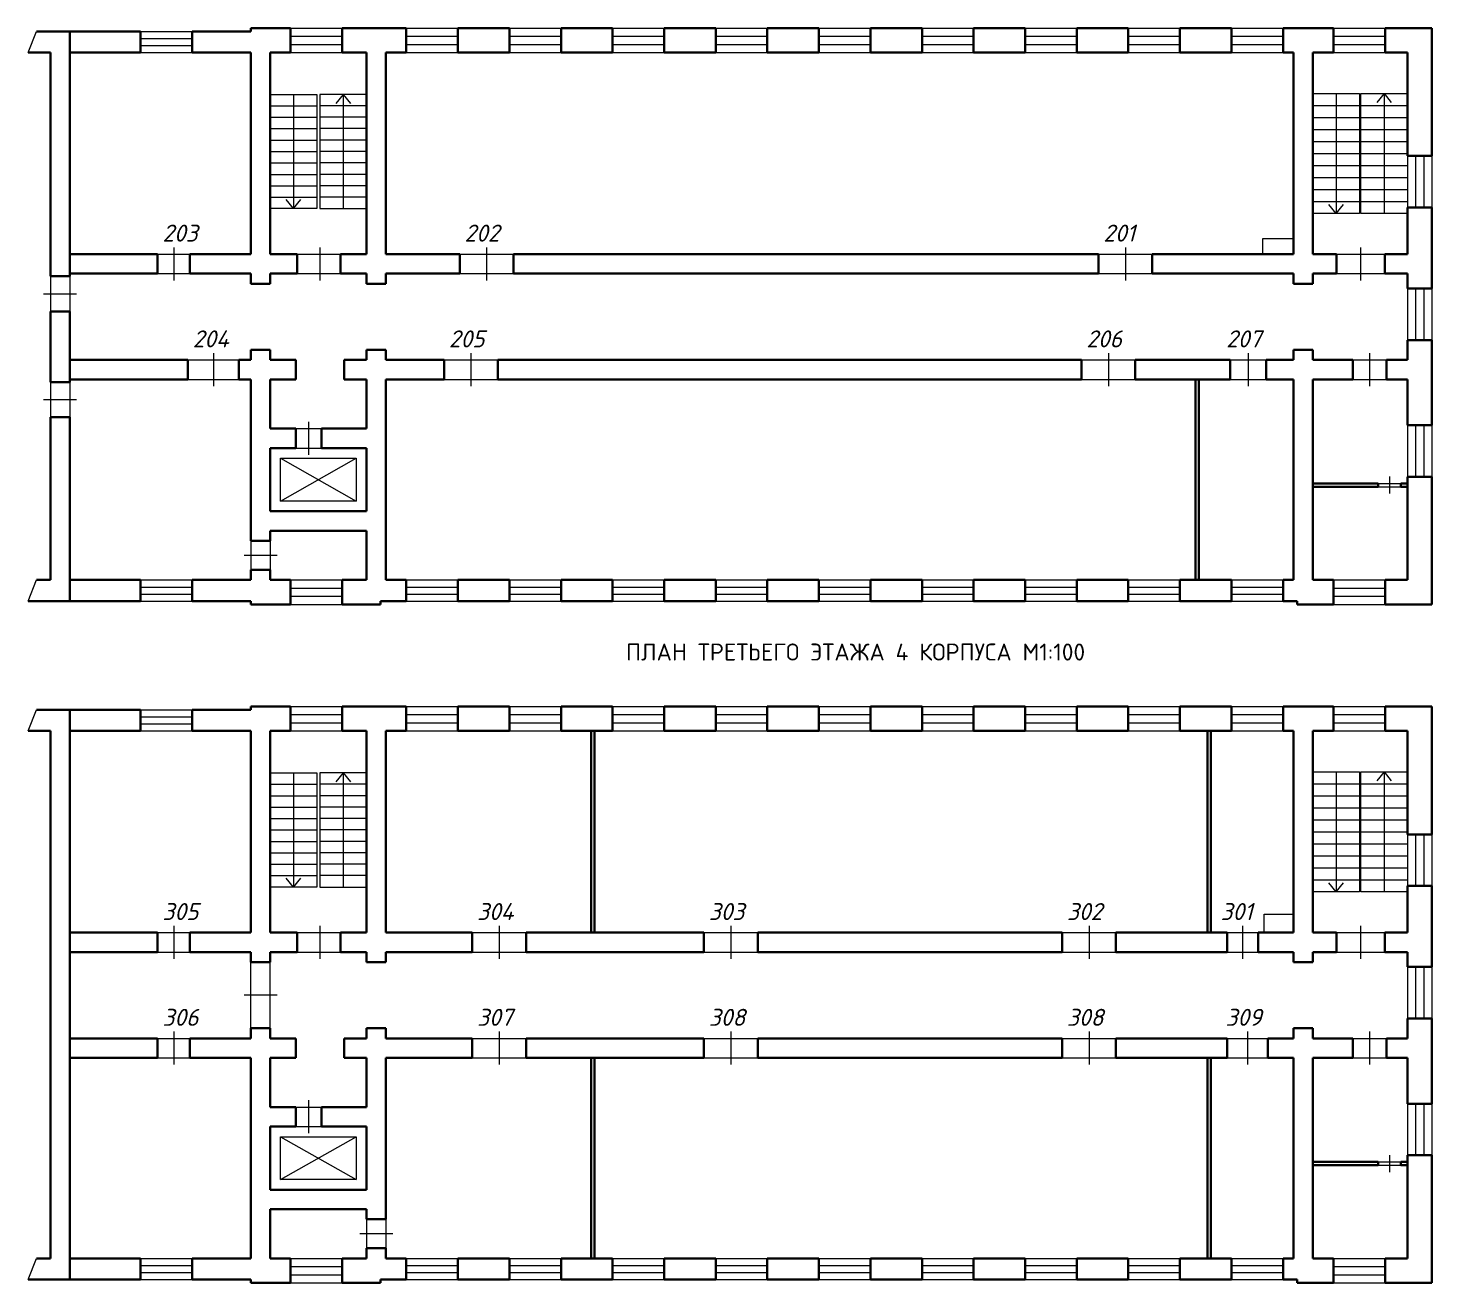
# Model space of a CAD drawing. Header units: inches. Extents: x -357 to 1347, y 2700 to 4058.
# Drawn here: x -357.3 to 55.3, y 3339.6 to 3708.6 of the extents above; entities that cross this region are included whole.
import ezdxf

# ---------------------------------------------------------------- set-up
doc = ezdxf.new("R2010")
doc.units = ezdxf.units.IN
doc.header["$MEASUREMENT"] = 0
doc.layers.add('текст', color=7, linetype='Continuous')
doc.layers.add('ТОЛСТЫЕ СТЕНЫ', color=1, linetype='Continuous', lineweight=35)
doc.layers.add('ТОНКАЯ', color=160, linetype='Continuous', lineweight=9)
doc.styles.get("Standard").update_dxf_attribs({"font": 'isocpeui.ttf', "height": 5})

msp = doc.modelspace()

# ---------------------------------------------------------------- linework, layer by layer
at = {"layer": 'ТОЛСТЫЕ СТЕНЫ'}
for p, q in [((-354.86, 3707.59), (-343.57, 3707.59)), ((-350.77, 3707.59), (-324.31, 3707.59)), ((-345.07, 3635.59), (-345.07, 3707.59)), ((-324.31, 3707.59), (-324.31, 3701.39)), ((-309.15, 3707.59), (-309.15, 3701.39)), ((-309.15, 3707.59), (-291.87, 3707.59)), ((-291.87, 3708.59), (-280.19, 3708.59)), ((-291.87, 3707.59), (-291.87, 3708.59)), ((-280.19, 3708.59), (-280.19, 3701.39)), ((-265.03, 3708.59), (-246.17, 3708.59)), ((-265.03, 3708.59), (-265.03, 3701.39)), ((-246.17, 3708.59), (-246.17, 3701.39)), ((-231.01, 3708.59), (-215.85, 3708.59)), ((-231.01, 3708.59), (-231.01, 3701.39)), ((-215.85, 3708.59), (-215.85, 3701.39)), ((-200.69, 3708.59), (-185.53, 3708.59)), ((-200.69, 3708.59), (-200.69, 3701.39)), ((-185.53, 3708.59), (-185.53, 3701.39)), ((-170.37, 3708.59), (-155.21, 3708.59)), ((-170.37, 3708.59), (-170.37, 3701.39)), ((-155.21, 3708.59), (-155.21, 3701.39)), ((-140.05, 3708.59), (-124.89, 3708.59)), ((-140.05, 3708.59), (-140.05, 3701.39)), ((-124.89, 3708.59), (-124.89, 3701.39)), ((-109.73, 3708.59), (-94.57, 3708.59)), ((-109.73, 3708.59), (-109.73, 3701.39)), ((-94.57, 3708.59), (-94.57, 3701.39)), ((-79.41, 3708.59), (-64.25, 3708.59)), ((-79.41, 3708.59), (-79.41, 3701.39)), ((-64.25, 3708.59), (-64.25, 3701.39)), ((-49.09, 3708.59), (-33.93, 3708.59)), ((-49.09, 3708.59), (-49.09, 3701.39)), ((-33.93, 3708.59), (-33.93, 3701.39)), ((-18.77, 3708.59), (-3.61, 3708.59)), ((-18.77, 3708.59), (-18.77, 3701.39)), ((-3.61, 3708.59), (-3.61, 3701.39)), ((11.55, 3708.59), (26.39, 3708.59)), ((11.55, 3708.59), (11.55, 3701.39)), ((26.39, 3708.59), (26.39, 3701.39)), ((41.55, 3708.59), (55.33, 3708.59)), ((41.55, 3708.59), (41.55, 3701.39)), ((55.33, 3708.59), (55.33, 3670.99)), ((-357.35, 3701.39), (-350.77, 3701.39)), ((-350.77, 3635.59), (-350.77, 3701.39)), ((-324.31, 3701.39), (-345.07, 3701.39)), ((-291.87, 3701.39), (-309.15, 3701.39)), ((-291.87, 3642.09), (-291.87, 3701.39)), ((-286.17, 3701.39), (-280.19, 3701.39)), ((-286.17, 3642.09), (-286.17, 3701.39)), ((-265.03, 3701.39), (-257.87, 3701.39)), ((-257.87, 3701.39), (-257.87, 3642.09)), ((-252.17, 3701.39), (-246.17, 3701.39)), ((-252.17, 3642.09), (-252.17, 3701.39)), ((-231.01, 3701.39), (-215.85, 3701.39)), ((-200.69, 3701.39), (-185.53, 3701.39)), ((-170.37, 3701.39), (-155.21, 3701.39)), ((-140.05, 3701.39), (-124.89, 3701.39)), ((-109.73, 3701.39), (-94.57, 3701.39)), ((-79.41, 3701.39), (-64.25, 3701.39)), ((-49.09, 3701.39), (-33.93, 3701.39)), ((-18.77, 3701.39), (-3.61, 3701.39)), ((11.55, 3701.39), (14.63, 3701.39)), ((14.63, 3701.39), (14.63, 3642.09)), ((20.33, 3701.39), (26.39, 3701.39)), ((20.33, 3642.09), (20.33, 3701.39)), ((41.55, 3701.39), (48.13, 3701.39)), ((48.13, 3701.39), (48.13, 3670.99)), ((55.33, 3670.99), (48.13, 3670.99)), ((48.13, 3655.83), (48.13, 3642.09)), ((55.33, 3655.83), (48.13, 3655.83)), ((55.33, 3655.83), (55.33, 3631.99)), ((-345.07, 3642.09), (-319.27, 3642.09)), ((-319.27, 3642.09), (-319.27, 3636.39)), ((-309.77, 3642.09), (-291.87, 3642.09)), ((-309.77, 3642.09), (-309.77, 3636.39)), ((-286.17, 3642.09), (-278.27, 3642.09)), ((-278.27, 3642.09), (-278.27, 3636.39)), ((-265.47, 3642.09), (-257.87, 3642.09)), ((-265.47, 3642.09), (-265.47, 3636.39)), ((-252.17, 3642.09), (-230.47, 3642.09)), ((-230.47, 3642.09), (-230.47, 3636.39)), ((-214.67, 3642.09), (-42.67, 3642.09)), ((-214.67, 3642.09), (-214.67, 3636.39)), ((-42.67, 3642.09), (-42.67, 3636.39)), ((-26.87, 3642.09), (14.63, 3642.09)), ((-26.87, 3642.09), (-26.87, 3636.39)), ((20.33, 3642.09), (27.28, 3642.09)), ((27.28, 3642.09), (27.28, 3636.39)), ((41.48, 3642.09), (48.13, 3642.09)), ((41.48, 3642.09), (41.48, 3636.39)), ((-319.27, 3636.39), (-345.07, 3636.39)), ((-291.87, 3636.39), (-309.77, 3636.39)), ((-291.87, 3633.39), (-291.87, 3636.39)), ((-278.27, 3636.39), (-286.17, 3636.39)), ((-286.17, 3633.39), (-286.17, 3636.39)), ((-257.87, 3636.39), (-265.47, 3636.39)), ((-257.87, 3636.39), (-257.87, 3634.39)), ((-230.47, 3636.39), (-252.17, 3636.39)), ((-252.17, 3633.39), (-252.17, 3636.39)), ((-42.67, 3636.39), (-214.67, 3636.39)), ((14.63, 3636.39), (-26.87, 3636.39)), ((14.63, 3636.39), (14.63, 3634.39)), ((27.28, 3636.39), (20.33, 3636.39)), ((20.33, 3633.39), (20.33, 3636.39)), ((48.13, 3636.39), (41.48, 3636.39)), ((48.13, 3636.39), (48.13, 3631.99)), ((-350.77, 3635.59), (-345.07, 3635.59)), ((-291.87, 3633.39), (-286.17, 3633.39)), ((-257.87, 3634.39), (-257.87, 3633.39)), ((-257.87, 3633.39), (-252.17, 3633.39)), ((14.63, 3634.39), (14.63, 3633.39)), ((14.63, 3633.39), (20.33, 3633.39)), ((55.33, 3631.99), (48.13, 3631.99)), ((-350.77, 3604.49), (-350.77, 3625.29)), ((-350.77, 3625.29), (-345.07, 3625.29)), ((-345.07, 3604.49), (-345.07, 3625.29)), ((48.13, 3616.83), (48.13, 3610.99)), ((55.33, 3616.83), (48.13, 3616.83)), ((55.33, 3616.83), (55.33, 3591.8)), ((-310.37, 3610.99), (-345.07, 3610.99)), ((-310.37, 3610.99), (-310.37, 3605.29)), ((-291.87, 3610.99), (-295.37, 3610.99)), ((-295.37, 3610.99), (-295.37, 3605.29)), ((-291.87, 3610.99), (-291.87, 3613.99)), ((-291.87, 3613.99), (-286.17, 3613.99)), ((-286.17, 3610.99), (-286.17, 3613.99)), ((-278.67, 3610.99), (-286.17, 3610.99)), ((-278.67, 3610.99), (-278.67, 3605.29)), ((-257.87, 3610.99), (-264.47, 3610.99)), ((-264.47, 3610.99), (-264.47, 3605.29)), ((-257.87, 3612.99), (-257.87, 3613.99)), ((-257.87, 3613.99), (-252.17, 3613.99)), ((-257.87, 3610.99), (-257.87, 3612.99)), ((-252.17, 3613.99), (-252.17, 3610.99)), ((-235.07, 3610.99), (-252.17, 3610.99)), ((-235.07, 3610.99), (-235.07, 3605.29)), ((-47.67, 3610.99), (-219.27, 3610.99)), ((-219.27, 3610.99), (-219.27, 3605.29)), ((-47.67, 3610.99), (-47.67, 3605.29)), ((-3.97, 3610.99), (-31.87, 3610.99)), ((-31.87, 3610.99), (-31.87, 3605.29)), ((-3.97, 3610.99), (-3.97, 3605.29)), ((14.63, 3610.99), (6.63, 3610.99)), ((6.63, 3610.99), (6.63, 3605.29)), ((14.63, 3612.99), (14.63, 3613.99)), ((14.63, 3613.99), (20.33, 3613.99)), ((14.63, 3610.99), (14.63, 3612.99)), ((20.33, 3613.99), (20.33, 3610.99)), ((32.03, 3610.99), (20.33, 3610.99)), ((32.03, 3610.99), (32.03, 3605.29)), ((48.13, 3610.99), (41.93, 3610.99)), ((41.93, 3610.99), (41.93, 3605.29)), ((-350.77, 3604.49), (-345.07, 3604.49)), ((-310.37, 3605.29), (-345.07, 3605.29)), ((-291.87, 3605.29), (-295.37, 3605.29)), ((-291.87, 3557.79), (-291.87, 3605.29)), ((-286.17, 3590.79), (-286.17, 3605.29)), ((-278.67, 3605.29), (-286.17, 3605.29)), ((-257.87, 3605.29), (-264.47, 3605.29)), ((-257.87, 3605.29), (-257.87, 3590.79)), ((-235.07, 3605.29), (-252.17, 3605.29)), ((-252.17, 3605.29), (-252.17, 3557.79)), ((-47.67, 3605.29), (-219.27, 3605.29)), ((-3.97, 3605.29), (-31.87, 3605.29)), ((-14.17, 3605.29), (-14.17, 3546.29)), ((-13.17, 3605.29), (-13.17, 3546.29)), ((14.63, 3605.29), (6.63, 3605.29)), ((14.63, 3605.29), (14.63, 3546.29)), ((32.03, 3605.29), (20.33, 3605.29)), ((20.33, 3605.29), (20.33, 3546.29)), ((48.13, 3605.29), (41.93, 3605.29)), ((48.13, 3605.29), (48.13, 3591.8)), ((-350.77, 3546.29), (-350.77, 3594.19)), ((-350.77, 3594.19), (-345.07, 3594.19)), ((-345.07, 3540.09), (-345.07, 3594.19)), ((-286.17, 3590.79), (-278.67, 3590.79)), ((-278.67, 3590.79), (-278.67, 3585.09)), ((-271.07, 3590.79), (-257.87, 3590.79)), ((-271.07, 3590.79), (-271.07, 3585.09)), ((55.33, 3591.8), (48.13, 3591.8)), ((-286.17, 3566.49), (-286.17, 3585.09)), ((-286.17, 3585.09), (-278.67, 3585.09)), ((-271.07, 3585.09), (-257.87, 3585.09)), ((-257.87, 3585.09), (-257.87, 3566.49)), ((20.33, 3574.69), (39.53, 3574.69)), ((39.53, 3574.69), (39.53, 3573.69)), ((46.23, 3574.69), (48.13, 3574.69)), ((46.23, 3574.69), (46.23, 3573.69)), ((48.13, 3576.64), (48.13, 3546.29)), ((55.33, 3576.64), (48.13, 3576.64)), ((55.33, 3576.64), (55.33, 3539.09)), ((20.33, 3573.69), (39.53, 3573.69)), ((46.23, 3573.69), (48.13, 3573.69)), ((-286.17, 3566.49), (-257.87, 3566.49)), ((-291.87, 3557.79), (-286.17, 3557.79)), ((-286.17, 3560.79), (-257.87, 3560.79)), ((-286.17, 3557.79), (-286.17, 3560.79)), ((-257.87, 3560.79), (-257.87, 3557.79)), ((-257.87, 3557.79), (-257.87, 3546.29)), ((-252.17, 3557.79), (-252.17, 3546.29)), ((-291.87, 3549.29), (-286.17, 3549.29)), ((-291.87, 3546.29), (-291.87, 3549.29)), ((-286.17, 3546.29), (-286.17, 3549.29)), ((-350.77, 3546.29), (-354.86, 3546.29)), ((-324.31, 3546.29), (-345.07, 3546.29)), ((-324.31, 3546.29), (-324.31, 3540.09)), ((-291.87, 3546.29), (-309.15, 3546.29)), ((-309.15, 3546.29), (-309.15, 3540.09)), ((-280.19, 3546.29), (-286.17, 3546.29)), ((-280.19, 3546.29), (-280.19, 3539.09)), ((-257.87, 3546.29), (-265.03, 3546.29)), ((-265.03, 3546.29), (-265.03, 3539.09)), ((-246.17, 3546.29), (-252.17, 3546.29)), ((-246.17, 3546.29), (-246.17, 3540.09)), ((-215.85, 3546.29), (-231.01, 3546.29)), ((-231.01, 3546.29), (-231.01, 3540.09)), ((-215.85, 3546.29), (-215.85, 3540.09)), ((-185.53, 3546.29), (-200.69, 3546.29)), ((-200.69, 3546.29), (-200.69, 3540.09)), ((-185.53, 3546.29), (-185.53, 3540.09)), ((-155.21, 3546.29), (-170.37, 3546.29)), ((-170.37, 3546.29), (-170.37, 3540.09)), ((-155.21, 3546.29), (-155.21, 3540.09)), ((-124.89, 3546.29), (-140.05, 3546.29)), ((-140.05, 3546.29), (-140.05, 3540.09)), ((-124.89, 3546.29), (-124.89, 3540.09)), ((-94.57, 3546.29), (-109.73, 3546.29)), ((-109.73, 3546.29), (-109.73, 3540.09)), ((-94.57, 3546.29), (-94.57, 3540.09)), ((-64.25, 3546.29), (-79.41, 3546.29)), ((-79.41, 3546.29), (-79.41, 3540.09)), ((-64.25, 3546.29), (-64.25, 3540.09)), ((-33.93, 3546.29), (-49.09, 3546.29)), ((-49.09, 3546.29), (-49.09, 3540.09)), ((-33.93, 3546.29), (-33.93, 3540.09)), ((-3.61, 3546.29), (-18.77, 3546.29)), ((-18.77, 3546.29), (-18.77, 3540.09)), ((-3.61, 3546.29), (-3.61, 3540.09)), ((14.63, 3546.29), (11.55, 3546.29)), ((11.55, 3546.29), (11.55, 3540.09)), ((26.39, 3546.29), (20.33, 3546.29)), ((26.39, 3546.29), (26.39, 3539.09)), ((48.13, 3546.29), (41.55, 3546.29)), ((41.55, 3546.29), (41.55, 3539.09)), ((-357.35, 3540.09), (-343.57, 3540.09)), ((-324.31, 3540.09), (-350.77, 3540.09)), ((-291.87, 3540.09), (-309.15, 3540.09)), ((-291.87, 3539.09), (-291.87, 3540.09)), ((-280.19, 3539.09), (-291.87, 3539.09)), ((-253.77, 3539.09), (-265.03, 3539.09)), ((-253.77, 3539.09), (-253.77, 3540.09)), ((-253.77, 3540.09), (-246.17, 3540.09)), ((-231.01, 3540.09), (-215.85, 3540.09)), ((-200.69, 3540.09), (-185.53, 3540.09)), ((-170.37, 3540.09), (-155.21, 3540.09)), ((-140.05, 3540.09), (-124.89, 3540.09)), ((-109.73, 3540.09), (-94.57, 3540.09)), ((-79.41, 3540.09), (-64.25, 3540.09)), ((-49.09, 3540.09), (-33.93, 3540.09)), ((-18.77, 3540.09), (-3.61, 3540.09)), ((11.55, 3540.09), (15.73, 3540.09)), ((15.73, 3540.09), (15.73, 3539.09)), ((15.73, 3539.09), (26.39, 3539.09)), ((41.55, 3539.09), (55.33, 3539.09)), ((-354.86, 3508.09), (-343.57, 3508.09)), ((-350.77, 3508.09), (-324.31, 3508.09)), ((-345.07, 3425.79), (-345.07, 3508.09)), ((-324.31, 3508.09), (-324.31, 3501.89)), ((-309.15, 3508.09), (-291.87, 3508.09)), ((-309.15, 3508.09), (-309.15, 3501.89)), ((-291.87, 3509.09), (-280.19, 3509.09)), ((-291.87, 3508.09), (-291.87, 3509.09)), ((-280.19, 3509.09), (-280.19, 3501.89)), ((-265.03, 3509.09), (-246.17, 3509.09)), ((-265.03, 3509.09), (-265.03, 3501.89)), ((-246.17, 3509.09), (-246.17, 3501.89)), ((-231.01, 3509.09), (-215.85, 3509.09)), ((-231.01, 3509.09), (-231.01, 3501.89)), ((-215.85, 3509.09), (-215.85, 3501.89)), ((-200.69, 3509.09), (-185.53, 3509.09)), ((-200.69, 3509.09), (-200.69, 3501.89)), ((-185.53, 3509.09), (-185.53, 3501.89)), ((-170.37, 3509.09), (-155.21, 3509.09)), ((-170.37, 3509.09), (-170.37, 3501.89)), ((-155.21, 3509.09), (-155.21, 3501.89)), ((-140.05, 3509.09), (-124.89, 3509.09)), ((-140.05, 3509.09), (-140.05, 3501.89)), ((-124.89, 3509.09), (-124.89, 3501.89)), ((-109.73, 3509.09), (-94.57, 3509.09)), ((-109.73, 3509.09), (-109.73, 3501.89)), ((-94.57, 3509.09), (-94.57, 3501.89)), ((-79.41, 3509.09), (-64.25, 3509.09)), ((-79.41, 3509.09), (-79.41, 3501.89)), ((-64.25, 3509.09), (-64.25, 3501.89)), ((-49.09, 3509.09), (-33.93, 3509.09)), ((-49.09, 3509.09), (-49.09, 3501.89)), ((-33.93, 3509.09), (-33.93, 3501.89)), ((-18.77, 3509.09), (-3.61, 3509.09)), ((-18.77, 3509.09), (-18.77, 3501.89)), ((-3.61, 3509.09), (-3.61, 3501.89)), ((11.55, 3509.09), (26.39, 3509.09)), ((11.55, 3509.09), (11.55, 3501.89)), ((26.39, 3509.09), (26.39, 3501.89)), ((41.55, 3509.09), (55.33, 3509.09)), ((41.55, 3509.09), (41.55, 3501.89)), ((55.33, 3509.09), (55.33, 3471.49)), ((-357.35, 3501.89), (-350.77, 3501.89)), ((-350.77, 3425.79), (-350.77, 3501.89)), ((-324.31, 3501.89), (-345.07, 3501.89)), ((-291.87, 3501.89), (-309.15, 3501.89)), ((-291.87, 3442.59), (-291.87, 3501.89)), ((-286.17, 3501.89), (-280.19, 3501.89)), ((-286.17, 3442.59), (-286.17, 3501.89)), ((-265.03, 3501.89), (-257.87, 3501.89)), ((-257.87, 3501.89), (-257.87, 3442.59)), ((-252.17, 3501.89), (-246.17, 3501.89)), ((-252.17, 3442.59), (-252.17, 3501.89)), ((-231.01, 3501.89), (-215.85, 3501.89)), ((-200.69, 3501.89), (-185.53, 3501.89)), ((-191.87, 3442.59), (-191.87, 3501.89)), ((-190.87, 3442.59), (-190.87, 3501.89)), ((-170.37, 3501.89), (-155.21, 3501.89)), ((-140.05, 3501.89), (-124.89, 3501.89)), ((-109.73, 3501.89), (-94.57, 3501.89)), ((-79.41, 3501.89), (-64.25, 3501.89)), ((-49.09, 3501.89), (-33.93, 3501.89)), ((-18.77, 3501.89), (-3.61, 3501.89)), ((-10.67, 3442.59), (-10.67, 3501.89)), ((-9.67, 3442.59), (-9.67, 3501.89)), ((11.55, 3501.89), (14.63, 3501.89)), ((14.63, 3501.89), (14.63, 3442.59)), ((20.33, 3501.89), (26.39, 3501.89)), ((20.33, 3442.59), (20.33, 3501.89)), ((41.55, 3501.89), (48.13, 3501.89)), ((48.13, 3501.89), (48.13, 3471.49)), ((55.33, 3471.49), (48.13, 3471.49)), ((48.13, 3456.33), (48.13, 3442.59)), ((55.33, 3456.33), (48.13, 3456.33)), ((55.33, 3456.33), (55.33, 3432.49)), ((-345.07, 3442.59), (-319.27, 3442.59)), ((-319.27, 3442.59), (-319.27, 3436.89)), ((-309.77, 3442.59), (-291.87, 3442.59)), ((-309.77, 3442.59), (-309.77, 3436.89)), ((-286.17, 3442.59), (-278.27, 3442.59)), ((-278.27, 3442.59), (-278.27, 3436.89)), ((-265.47, 3442.59), (-257.87, 3442.59)), ((-265.47, 3442.59), (-265.47, 3436.89)), ((-252.17, 3442.59), (-230.47, 3442.59)), ((-230.47, 3442.59), (-226.77, 3442.59)), ((-226.77, 3442.59), (-226.77, 3436.89)), ((-210.97, 3442.59), (-158.67, 3442.59)), ((-210.97, 3442.59), (-210.97, 3436.89)), ((-158.67, 3442.59), (-158.67, 3436.89)), ((-142.87, 3442.59), (-53.37, 3442.59)), ((-142.87, 3442.59), (-142.87, 3436.89)), ((-53.37, 3442.59), (-53.37, 3436.89)), ((-37.57, 3442.59), (-4.87, 3442.59)), ((-37.57, 3442.59), (-37.57, 3436.89)), ((-4.87, 3442.59), (-4.87, 3436.89)), ((4.23, 3442.59), (14.63, 3442.59)), ((4.23, 3442.59), (4.23, 3436.89)), ((20.33, 3442.59), (27.28, 3442.59)), ((27.28, 3442.59), (27.28, 3436.89)), ((41.48, 3442.59), (48.13, 3442.59)), ((41.48, 3442.59), (41.48, 3436.89)), ((-319.27, 3436.89), (-345.07, 3436.89)), ((-291.87, 3436.89), (-309.77, 3436.89)), ((-291.87, 3433.89), (-291.87, 3436.89)), ((-291.87, 3433.89), (-286.17, 3433.89)), ((-286.17, 3433.89), (-286.17, 3436.89)), ((-278.27, 3436.89), (-286.17, 3436.89)), ((-257.87, 3436.89), (-265.47, 3436.89)), ((-257.87, 3436.89), (-257.87, 3434.89)), ((-257.87, 3434.89), (-257.87, 3433.89)), ((-257.87, 3433.89), (-252.17, 3433.89)), ((-230.47, 3436.89), (-252.17, 3436.89)), ((-252.17, 3433.89), (-252.17, 3436.89)), ((-226.77, 3436.89), (-230.47, 3436.89)), ((-158.67, 3436.89), (-210.97, 3436.89)), ((-53.37, 3436.89), (-142.87, 3436.89)), ((-4.87, 3436.89), (-37.57, 3436.89)), ((14.63, 3436.89), (4.23, 3436.89)), ((14.63, 3436.89), (14.63, 3434.89)), ((14.63, 3434.89), (14.63, 3433.89)), ((14.63, 3433.89), (20.33, 3433.89)), ((27.28, 3436.89), (20.33, 3436.89)), ((20.33, 3433.89), (20.33, 3436.89)), ((48.13, 3436.89), (41.48, 3436.89)), ((48.13, 3436.89), (48.13, 3432.49)), ((55.33, 3432.49), (48.13, 3432.49)), ((-350.77, 3394.69), (-350.77, 3425.79)), ((-345.07, 3394.69), (-345.07, 3425.79)), ((48.13, 3417.33), (48.13, 3411.49)), ((55.33, 3417.33), (48.13, 3417.33)), ((55.33, 3417.33), (55.33, 3392.3)), ((-291.87, 3411.49), (-291.87, 3414.49)), ((-291.87, 3414.49), (-286.17, 3414.49)), ((-286.17, 3411.49), (-286.17, 3414.49)), ((-257.87, 3413.49), (-257.87, 3414.49)), ((-257.87, 3414.49), (-252.17, 3414.49)), ((-257.87, 3411.49), (-257.87, 3413.49)), ((-252.17, 3414.49), (-252.17, 3411.49)), ((14.63, 3413.49), (14.63, 3414.49)), ((14.63, 3414.49), (20.33, 3414.49)), ((14.63, 3411.49), (14.63, 3413.49)), ((20.33, 3414.49), (20.33, 3411.49)), ((-319.27, 3411.49), (-345.07, 3411.49)), ((-319.27, 3411.49), (-319.27, 3405.79)), ((-291.87, 3411.49), (-309.77, 3411.49)), ((-309.77, 3411.49), (-309.77, 3405.79)), ((-278.67, 3411.49), (-286.17, 3411.49)), ((-278.67, 3411.49), (-278.67, 3405.79)), ((-257.87, 3411.49), (-264.47, 3411.49)), ((-264.47, 3411.49), (-264.47, 3405.79)), ((-226.77, 3411.49), (-252.17, 3411.49)), ((-226.77, 3411.49), (-226.77, 3405.79)), ((-158.67, 3411.49), (-210.97, 3411.49)), ((-210.97, 3411.49), (-210.97, 3405.79)), ((-158.67, 3411.49), (-158.67, 3405.79)), ((-53.37, 3411.49), (-142.87, 3411.49)), ((-142.87, 3411.49), (-142.87, 3405.79)), ((-53.37, 3411.49), (-53.37, 3405.79)), ((-4.87, 3411.49), (-37.57, 3411.49)), ((-37.57, 3411.49), (-37.57, 3405.79)), ((-4.87, 3411.49), (-4.87, 3405.79)), ((14.63, 3411.49), (7.13, 3411.49)), ((7.13, 3411.49), (7.13, 3405.79)), ((32.03, 3411.49), (20.33, 3411.49)), ((32.03, 3411.49), (32.03, 3405.79)), ((48.13, 3411.49), (41.93, 3411.49)), ((41.93, 3411.49), (41.93, 3405.79)), ((-319.27, 3405.79), (-345.07, 3405.79)), ((-291.87, 3405.79), (-309.77, 3405.79)), ((-291.87, 3349.79), (-291.87, 3405.79)), ((-286.17, 3391.29), (-286.17, 3405.79)), ((-278.67, 3405.79), (-286.17, 3405.79)), ((-257.87, 3405.79), (-264.47, 3405.79)), ((-257.87, 3405.79), (-257.87, 3391.29)), ((-252.17, 3405.79), (-252.17, 3358.29)), ((-226.77, 3405.79), (-252.17, 3405.79)), ((-158.67, 3405.79), (-210.97, 3405.79)), ((-191.87, 3346.79), (-191.87, 3405.79)), ((-190.87, 3346.79), (-190.87, 3405.79)), ((-53.37, 3405.79), (-142.87, 3405.79)), ((-4.87, 3405.79), (-37.57, 3405.79)), ((-10.67, 3346.79), (-10.67, 3405.79)), ((-9.67, 3346.79), (-9.67, 3405.79)), ((14.63, 3405.79), (7.13, 3405.79)), ((14.63, 3405.79), (14.63, 3346.79)), ((32.03, 3405.79), (20.33, 3405.79)), ((20.33, 3405.79), (20.33, 3346.79)), ((48.13, 3405.79), (41.93, 3405.79)), ((48.13, 3405.79), (48.13, 3392.3)), ((-350.77, 3346.79), (-350.77, 3394.69)), ((-345.07, 3340.59), (-345.07, 3394.69)), ((55.33, 3392.3), (48.13, 3392.3)), ((-286.17, 3391.29), (-278.67, 3391.29)), ((-278.67, 3391.29), (-278.67, 3385.59)), ((-271.07, 3391.29), (-257.87, 3391.29)), ((-271.07, 3391.29), (-271.07, 3385.59)), ((-286.17, 3366.99), (-286.17, 3385.59)), ((-286.17, 3385.59), (-278.67, 3385.59)), ((-271.07, 3385.59), (-257.87, 3385.59)), ((-257.87, 3385.59), (-257.87, 3366.99)), ((48.13, 3377.14), (48.13, 3346.79)), ((55.33, 3377.14), (48.13, 3377.14)), ((55.33, 3377.14), (55.33, 3339.59)), ((20.33, 3375.19), (39.53, 3375.19)), ((20.33, 3374.19), (39.53, 3374.19)), ((39.53, 3375.19), (39.53, 3374.19)), ((46.23, 3375.19), (48.13, 3375.19)), ((46.23, 3375.19), (46.23, 3374.19)), ((46.23, 3374.19), (48.13, 3374.19)), ((-286.17, 3366.99), (-257.87, 3366.99)), ((-286.17, 3361.29), (-257.87, 3361.29)), ((-286.17, 3349.79), (-286.17, 3361.29)), ((-257.87, 3361.29), (-257.87, 3358.29)), ((-257.87, 3358.29), (-252.17, 3358.29)), ((-291.87, 3346.79), (-291.87, 3349.79)), ((-286.17, 3346.79), (-286.17, 3349.79)), ((-257.87, 3349.79), (-257.87, 3346.79)), ((-257.87, 3349.79), (-252.17, 3349.79)), ((-252.17, 3349.79), (-252.17, 3346.79)), ((-350.77, 3346.79), (-354.86, 3346.79)), ((-324.31, 3346.79), (-345.07, 3346.79)), ((-324.31, 3346.79), (-324.31, 3340.59)), ((-291.87, 3346.79), (-309.15, 3346.79)), ((-309.15, 3346.79), (-309.15, 3340.59)), ((-280.19, 3346.79), (-286.17, 3346.79)), ((-280.19, 3346.79), (-280.19, 3339.59)), ((-257.87, 3346.79), (-265.03, 3346.79)), ((-265.03, 3346.79), (-265.03, 3339.59)), ((-246.17, 3346.79), (-252.17, 3346.79)), ((-246.17, 3346.79), (-246.17, 3340.59)), ((-215.85, 3346.79), (-231.01, 3346.79)), ((-231.01, 3346.79), (-231.01, 3340.59)), ((-215.85, 3346.79), (-215.85, 3340.59)), ((-185.53, 3346.79), (-200.69, 3346.79)), ((-200.69, 3346.79), (-200.69, 3340.59)), ((-185.53, 3346.79), (-185.53, 3340.59)), ((-155.21, 3346.79), (-170.37, 3346.79)), ((-170.37, 3346.79), (-170.37, 3340.59)), ((-155.21, 3346.79), (-155.21, 3340.59)), ((-124.89, 3346.79), (-140.05, 3346.79)), ((-140.05, 3346.79), (-140.05, 3340.59)), ((-124.89, 3346.79), (-124.89, 3340.59)), ((-94.57, 3346.79), (-109.73, 3346.79)), ((-109.73, 3346.79), (-109.73, 3340.59)), ((-94.57, 3346.79), (-94.57, 3340.59)), ((-64.25, 3346.79), (-79.41, 3346.79)), ((-79.41, 3346.79), (-79.41, 3340.59)), ((-64.25, 3346.79), (-64.25, 3340.59)), ((-33.93, 3346.79), (-49.09, 3346.79)), ((-49.09, 3346.79), (-49.09, 3340.59)), ((-33.93, 3346.79), (-33.93, 3340.59)), ((-3.61, 3346.79), (-18.77, 3346.79)), ((-18.77, 3346.79), (-18.77, 3340.59)), ((-3.61, 3346.79), (-3.61, 3340.59)), ((14.63, 3346.79), (11.55, 3346.79)), ((11.55, 3346.79), (11.55, 3340.59)), ((26.39, 3346.79), (20.33, 3346.79)), ((26.39, 3346.79), (26.39, 3339.59)), ((48.13, 3346.79), (41.55, 3346.79)), ((41.55, 3346.79), (41.55, 3339.59)), ((-357.35, 3340.59), (-343.57, 3340.59)), ((-324.31, 3340.59), (-350.77, 3340.59)), ((-291.87, 3340.59), (-309.15, 3340.59)), ((-291.87, 3339.59), (-291.87, 3340.59)), ((-280.19, 3339.59), (-291.87, 3339.59)), ((-253.77, 3339.59), (-265.03, 3339.59)), ((-253.77, 3339.59), (-253.77, 3340.59)), ((-253.77, 3340.59), (-246.17, 3340.59)), ((-231.01, 3340.59), (-215.85, 3340.59)), ((-200.69, 3340.59), (-185.53, 3340.59)), ((-170.37, 3340.59), (-155.21, 3340.59)), ((-140.05, 3340.59), (-124.89, 3340.59)), ((-109.73, 3340.59), (-94.57, 3340.59)), ((-79.41, 3340.59), (-64.25, 3340.59)), ((-49.09, 3340.59), (-33.93, 3340.59)), ((-18.77, 3340.59), (-3.61, 3340.59)), ((11.55, 3340.59), (15.73, 3340.59)), ((15.73, 3340.59), (15.73, 3339.59)), ((15.73, 3339.59), (26.39, 3339.59)), ((41.55, 3339.59), (55.33, 3339.59))]:
    msp.add_line(p, q, dxfattribs=at)
at = {"layer": 'ТОНКАЯ'}
for p, q in [((-357.35, 3701.39), (-354.86, 3707.59)), ((-324.31, 3707.59), (-309.15, 3707.59)), ((-280.19, 3708.59), (-265.03, 3708.59)), ((-280.19, 3706.19), (-265.03, 3706.19)), ((-246.17, 3708.59), (-231.01, 3708.59)), ((-246.17, 3706.19), (-231.01, 3706.19)), ((-215.85, 3708.59), (-200.69, 3708.59)), ((-215.85, 3706.19), (-200.69, 3706.19)), ((-185.53, 3708.59), (-170.37, 3708.59)), ((-185.53, 3706.19), (-170.37, 3706.19)), ((-155.21, 3708.59), (-140.05, 3708.59)), ((-155.21, 3706.19), (-140.05, 3706.19)), ((-124.89, 3708.59), (-109.73, 3708.59)), ((-124.89, 3706.19), (-109.73, 3706.19)), ((-94.57, 3708.59), (-79.41, 3708.59)), ((-94.57, 3706.19), (-79.41, 3706.19)), ((-64.25, 3708.59), (-49.09, 3708.59)), ((-64.25, 3706.19), (-49.09, 3706.19)), ((-33.93, 3708.59), (-18.77, 3708.59)), ((-33.93, 3706.19), (-18.77, 3706.19)), ((-3.61, 3708.59), (11.55, 3708.59)), ((-3.61, 3706.19), (11.55, 3706.19)), ((26.39, 3708.59), (41.55, 3708.59)), ((26.39, 3706.19), (41.55, 3706.19)), ((-324.31, 3705.52), (-309.15, 3705.52)), ((-324.31, 3703.46), (-309.15, 3703.46)), ((-280.19, 3703.79), (-265.03, 3703.79)), ((-246.17, 3703.79), (-231.01, 3703.79)), ((-215.85, 3703.79), (-200.69, 3703.79)), ((-185.53, 3703.79), (-170.37, 3703.79)), ((-155.21, 3703.79), (-140.05, 3703.79)), ((-124.89, 3703.79), (-109.73, 3703.79)), ((-94.57, 3703.79), (-79.41, 3703.79)), ((-64.25, 3703.79), (-49.09, 3703.79)), ((-33.93, 3703.79), (-18.77, 3703.79)), ((-3.61, 3703.79), (11.55, 3703.79)), ((26.39, 3703.79), (41.55, 3703.79)), ((-324.31, 3701.39), (-309.15, 3701.39)), ((-280.19, 3701.39), (-265.03, 3701.39)), ((-246.17, 3701.39), (-231.01, 3701.39)), ((-215.85, 3701.39), (-200.69, 3701.39)), ((-185.53, 3701.39), (-170.37, 3701.39)), ((-155.21, 3701.39), (-140.05, 3701.39)), ((-124.89, 3701.39), (-109.73, 3701.39)), ((-94.57, 3701.39), (-79.41, 3701.39)), ((-64.25, 3701.39), (-49.09, 3701.39)), ((-33.93, 3701.39), (-18.77, 3701.39)), ((-3.61, 3701.39), (11.55, 3701.39)), ((26.39, 3701.39), (41.55, 3701.39)), ((20.33, 3689.39), (34.03, 3689.39)), ((27.18, 3689.39), (27.18, 3654.09)), ((34.03, 3689.39), (34.03, 3654.09)), ((34.43, 3654.09), (34.43, 3689.39)), ((34.43, 3689.39), (48.13, 3689.39)), ((41.28, 3689.39), (39.16, 3686.74)), ((41.28, 3689.39), (41.28, 3654.09)), ((41.28, 3689.39), (41.28, 3686.03)), ((41.28, 3689.39), (43.39, 3686.74)), ((-286.17, 3689.09), (-272.47, 3689.09)), ((-286.17, 3685.73), (-272.47, 3685.73)), ((-279.32, 3689.09), (-279.32, 3655.49)), ((-272.47, 3689.09), (-272.47, 3655.49)), ((-257.87, 3689.09), (-271.57, 3689.09)), ((-271.57, 3689.09), (-271.57, 3655.49)), ((-257.87, 3685.73), (-271.57, 3685.73)), ((-264.72, 3689.09), (-266.84, 3686.44)), ((-264.72, 3689.09), (-264.72, 3655.49)), ((-264.72, 3689.09), (-264.72, 3685.73)), ((-264.72, 3689.09), (-262.61, 3686.44)), ((20.33, 3685.86), (34.03, 3685.86)), ((34.43, 3685.86), (48.13, 3685.86)), ((-286.17, 3682.37), (-272.47, 3682.37)), ((-257.87, 3682.37), (-271.57, 3682.37)), ((20.33, 3682.33), (34.03, 3682.33)), ((34.43, 3682.33), (48.13, 3682.33)), ((-286.17, 3679.01), (-272.47, 3679.01)), ((-257.87, 3679.01), (-271.57, 3679.01)), ((20.33, 3678.8), (34.03, 3678.8)), ((34.43, 3678.8), (48.13, 3678.8)), ((-286.17, 3675.65), (-272.47, 3675.65)), ((-257.87, 3675.65), (-271.57, 3675.65)), ((20.33, 3675.27), (34.03, 3675.27)), ((34.43, 3675.27), (48.13, 3675.27)), ((-286.17, 3672.29), (-272.47, 3672.29)), ((-286.17, 3668.93), (-272.47, 3668.93)), ((-257.87, 3672.29), (-271.57, 3672.29)), ((-257.87, 3668.93), (-271.57, 3668.93)), ((20.33, 3671.74), (34.03, 3671.74)), ((34.43, 3671.74), (48.13, 3671.74)), ((48.13, 3670.99), (48.13, 3655.83)), ((50.53, 3670.99), (50.53, 3655.83)), ((52.93, 3670.99), (52.93, 3655.83)), ((55.33, 3670.99), (55.33, 3655.83)), ((-286.17, 3665.57), (-272.47, 3665.57)), ((-257.87, 3665.57), (-271.57, 3665.57)), ((20.33, 3668.21), (34.03, 3668.21)), ((20.33, 3664.68), (34.03, 3664.68)), ((34.43, 3668.21), (48.13, 3668.21)), ((34.43, 3664.68), (48.13, 3664.68)), ((-286.17, 3662.21), (-272.47, 3662.21)), ((-257.87, 3662.21), (-271.57, 3662.21)), ((20.33, 3661.15), (34.03, 3661.15)), ((34.43, 3661.15), (48.13, 3661.15)), ((-286.17, 3658.85), (-272.47, 3658.85)), ((-279.32, 3655.49), (-281.44, 3658.14)), ((-279.32, 3655.49), (-277.21, 3658.14)), ((-257.87, 3658.85), (-271.57, 3658.85)), ((20.33, 3657.62), (34.03, 3657.62)), ((27.18, 3654.09), (25.06, 3656.74)), ((27.18, 3654.09), (29.29, 3656.74)), ((34.43, 3657.62), (48.13, 3657.62)), ((-272.47, 3655.49), (-286.17, 3655.49)), ((-271.57, 3655.49), (-257.87, 3655.49)), ((34.03, 3654.09), (20.33, 3654.09)), ((48.13, 3654.09), (34.43, 3654.09)), ((-314.52, 3644.09), (-314.52, 3634.39)), ((-271.57, 3644.09), (-271.57, 3634.39)), ((-222.57, 3644.09), (-222.57, 3634.39)), ((-34.77, 3644.09), (-34.77, 3634.39)), ((5.63, 3642.09), (5.63, 3646.69)), ((5.63, 3646.69), (14.63, 3646.69)), ((34.38, 3644.09), (34.38, 3634.39)), ((-319.27, 3642.09), (-309.77, 3642.09)), ((-278.27, 3642.09), (-265.47, 3642.09)), ((-230.47, 3642.09), (-214.67, 3642.09)), ((-42.67, 3642.09), (-26.87, 3642.09)), ((27.28, 3642.09), (41.48, 3642.09)), ((-319.27, 3636.39), (-309.77, 3636.39)), ((-278.27, 3636.39), (-265.47, 3636.39)), ((-230.47, 3636.39), (-214.67, 3636.39)), ((-42.67, 3636.39), (-26.87, 3636.39)), ((27.28, 3636.39), (41.48, 3636.39)), ((-350.77, 3635.59), (-350.77, 3625.29)), ((-345.07, 3635.59), (-345.07, 3625.29)), ((48.13, 3631.99), (48.13, 3616.83)), ((50.53, 3631.99), (50.53, 3616.83)), ((52.93, 3631.99), (52.93, 3616.83)), ((55.33, 3631.99), (55.33, 3616.83)), ((-352.77, 3630.44), (-343.07, 3630.44)), ((-310.37, 3610.99), (-295.37, 3610.99)), ((-302.87, 3612.99), (-302.87, 3603.29)), ((-235.07, 3610.99), (-219.27, 3610.99)), ((-227.17, 3612.99), (-227.17, 3603.29)), ((-47.67, 3610.99), (-31.87, 3610.99)), ((-39.77, 3612.99), (-39.77, 3603.29)), ((-3.97, 3610.99), (6.63, 3610.99)), ((1.33, 3612.99), (1.33, 3603.29)), ((32.03, 3610.99), (41.93, 3610.99)), ((36.98, 3612.99), (36.98, 3603.29)), ((-350.77, 3604.49), (-350.77, 3594.19)), ((-345.07, 3604.49), (-345.07, 3594.19)), ((-310.37, 3605.29), (-295.37, 3605.29)), ((-235.07, 3605.29), (-219.27, 3605.29)), ((-47.67, 3605.29), (-31.87, 3605.29)), ((-3.97, 3605.29), (6.63, 3605.29)), ((32.03, 3605.29), (41.93, 3605.29)), ((-352.77, 3599.34), (-343.07, 3599.34)), ((-278.67, 3590.79), (-271.07, 3590.79)), ((-274.87, 3592.79), (-274.87, 3583.09)), ((48.13, 3591.8), (48.13, 3576.64)), ((50.53, 3591.8), (50.53, 3576.64)), ((52.93, 3591.8), (52.93, 3576.64)), ((55.33, 3591.8), (55.33, 3576.64)), ((-283.17, 3582.09), (-260.87, 3582.09)), ((-283.17, 3569.49), (-283.17, 3582.09)), ((-283.17, 3582.09), (-260.87, 3569.49)), ((-283.17, 3569.49), (-260.87, 3582.09)), ((-278.67, 3585.09), (-271.07, 3585.09)), ((-260.87, 3582.09), (-260.87, 3569.49)), ((39.53, 3574.69), (46.23, 3574.69)), ((42.88, 3576.69), (42.88, 3571.69)), ((39.53, 3573.69), (46.23, 3573.69)), ((-260.87, 3569.49), (-283.17, 3569.49)), ((-291.87, 3557.79), (-291.87, 3549.29)), ((-286.17, 3557.79), (-286.17, 3549.29)), ((-284.17, 3553.54), (-293.87, 3553.54)), ((-357.35, 3540.09), (-354.86, 3546.29)), ((-324.31, 3546.29), (-309.15, 3546.29)), ((-280.19, 3546.29), (-265.03, 3546.29)), ((-246.17, 3546.29), (-231.01, 3546.29)), ((-215.85, 3546.29), (-200.69, 3546.29)), ((-185.53, 3546.29), (-170.37, 3546.29)), ((-155.21, 3546.29), (-140.05, 3546.29)), ((-124.89, 3546.29), (-109.73, 3546.29)), ((-94.57, 3546.29), (-79.41, 3546.29)), ((-64.25, 3546.29), (-49.09, 3546.29)), ((-33.93, 3546.29), (-18.77, 3546.29)), ((-3.61, 3546.29), (11.55, 3546.29)), ((26.39, 3546.29), (41.55, 3546.29)), ((-324.31, 3544.22), (-309.15, 3544.22)), ((-324.31, 3542.16), (-309.15, 3542.16)), ((-280.19, 3543.89), (-265.03, 3543.89)), ((-280.19, 3541.49), (-265.03, 3541.49)), ((-246.17, 3544.22), (-231.01, 3544.22)), ((-246.17, 3542.16), (-231.01, 3542.16)), ((-215.85, 3544.22), (-200.69, 3544.22)), ((-215.85, 3542.16), (-200.69, 3542.16)), ((-185.53, 3544.22), (-170.37, 3544.22)), ((-185.53, 3542.16), (-170.37, 3542.16)), ((-155.21, 3544.22), (-140.05, 3544.22)), ((-155.21, 3542.16), (-140.05, 3542.16)), ((-124.89, 3544.22), (-109.73, 3544.22)), ((-124.89, 3542.16), (-109.73, 3542.16)), ((-94.57, 3544.22), (-79.41, 3544.22)), ((-94.57, 3542.16), (-79.41, 3542.16)), ((-64.25, 3544.22), (-49.09, 3544.22)), ((-64.25, 3542.16), (-49.09, 3542.16)), ((-33.93, 3544.22), (-18.77, 3544.22)), ((-33.93, 3542.16), (-18.77, 3542.16)), ((-3.61, 3544.22), (11.55, 3544.22)), ((-3.61, 3542.16), (11.55, 3542.16)), ((26.39, 3543.89), (41.55, 3543.89)), ((26.39, 3541.49), (41.55, 3541.49)), ((-324.31, 3540.09), (-309.15, 3540.09)), ((-280.19, 3539.09), (-265.03, 3539.09)), ((-246.17, 3540.09), (-231.01, 3540.09)), ((-215.85, 3540.09), (-200.69, 3540.09)), ((-185.53, 3540.09), (-170.37, 3540.09)), ((-155.21, 3540.09), (-140.05, 3540.09)), ((-124.89, 3540.09), (-109.73, 3540.09)), ((-94.57, 3540.09), (-79.41, 3540.09)), ((-64.25, 3540.09), (-49.09, 3540.09)), ((-33.93, 3540.09), (-18.77, 3540.09)), ((-3.61, 3540.09), (11.55, 3540.09)), ((26.39, 3539.09), (41.55, 3539.09)), ((-357.35, 3501.89), (-354.86, 3508.09)), ((-324.31, 3508.09), (-309.15, 3508.09)), ((-280.19, 3509.09), (-265.03, 3509.09)), ((-246.17, 3509.09), (-231.01, 3509.09)), ((-215.85, 3509.09), (-200.69, 3509.09)), ((-185.53, 3509.09), (-170.37, 3509.09)), ((-155.21, 3509.09), (-140.05, 3509.09)), ((-124.89, 3509.09), (-109.73, 3509.09)), ((-94.57, 3509.09), (-79.41, 3509.09)), ((-64.25, 3509.09), (-49.09, 3509.09)), ((-33.93, 3509.09), (-18.77, 3509.09)), ((-3.61, 3509.09), (11.55, 3509.09)), ((26.39, 3509.09), (41.55, 3509.09)), ((-324.31, 3506.02), (-309.15, 3506.02)), ((-324.31, 3503.96), (-309.15, 3503.96)), ((-280.19, 3506.69), (-265.03, 3506.69)), ((-280.19, 3504.29), (-265.03, 3504.29)), ((-246.17, 3506.69), (-231.01, 3506.69)), ((-246.17, 3504.29), (-231.01, 3504.29)), ((-215.85, 3506.69), (-200.69, 3506.69)), ((-215.85, 3504.29), (-200.69, 3504.29)), ((-185.53, 3506.69), (-170.37, 3506.69)), ((-185.53, 3504.29), (-170.37, 3504.29)), ((-155.21, 3506.69), (-140.05, 3506.69)), ((-155.21, 3504.29), (-140.05, 3504.29)), ((-124.89, 3506.69), (-109.73, 3506.69)), ((-124.89, 3504.29), (-109.73, 3504.29)), ((-94.57, 3506.69), (-79.41, 3506.69)), ((-94.57, 3504.29), (-79.41, 3504.29)), ((-64.25, 3506.69), (-49.09, 3506.69)), ((-64.25, 3504.29), (-49.09, 3504.29)), ((-33.93, 3506.69), (-18.77, 3506.69)), ((-33.93, 3504.29), (-18.77, 3504.29)), ((-3.61, 3506.69), (11.55, 3506.69)), ((-3.61, 3504.29), (11.55, 3504.29)), ((26.39, 3506.69), (41.55, 3506.69)), ((26.39, 3504.29), (41.55, 3504.29)), ((-324.31, 3501.89), (-309.15, 3501.89)), ((-280.19, 3501.89), (-265.03, 3501.89)), ((-246.17, 3501.89), (-231.01, 3501.89)), ((-215.85, 3501.89), (-200.69, 3501.89)), ((-185.53, 3501.89), (-170.37, 3501.89)), ((-155.21, 3501.89), (-140.05, 3501.89)), ((-124.89, 3501.89), (-109.73, 3501.89)), ((-94.57, 3501.89), (-79.41, 3501.89)), ((-64.25, 3501.89), (-49.09, 3501.89)), ((-33.93, 3501.89), (-18.77, 3501.89)), ((-3.61, 3501.89), (11.55, 3501.89)), ((26.39, 3501.89), (41.55, 3501.89)), ((-286.17, 3489.59), (-272.47, 3489.59)), ((-279.32, 3489.59), (-279.32, 3455.99)), ((-272.47, 3489.59), (-272.47, 3455.99)), ((-257.87, 3489.59), (-271.57, 3489.59)), ((-271.57, 3489.59), (-271.57, 3455.99)), ((-264.72, 3489.59), (-266.84, 3486.94)), ((-264.72, 3489.59), (-264.72, 3455.99)), ((-264.72, 3489.59), (-264.72, 3486.23)), ((-264.72, 3489.59), (-262.61, 3486.94)), ((20.33, 3489.89), (34.03, 3489.89)), ((27.18, 3489.89), (27.18, 3454.59)), ((34.03, 3489.89), (34.03, 3454.59)), ((34.43, 3454.59), (34.43, 3489.89)), ((34.43, 3489.89), (48.13, 3489.89)), ((41.28, 3489.89), (39.16, 3487.24)), ((41.28, 3489.89), (41.28, 3454.59)), ((41.28, 3489.89), (41.28, 3486.53)), ((41.28, 3489.89), (43.39, 3487.24)), ((-286.17, 3486.23), (-272.47, 3486.23)), ((-257.87, 3486.23), (-271.57, 3486.23)), ((20.33, 3486.36), (34.03, 3486.36)), ((34.43, 3486.36), (48.13, 3486.36)), ((-286.17, 3482.87), (-272.47, 3482.87)), ((-286.17, 3479.51), (-272.47, 3479.51)), ((-257.87, 3482.87), (-271.57, 3482.87)), ((-257.87, 3479.51), (-271.57, 3479.51)), ((20.33, 3482.83), (34.03, 3482.83)), ((20.33, 3479.3), (34.03, 3479.3)), ((34.43, 3482.83), (48.13, 3482.83)), ((34.43, 3479.3), (48.13, 3479.3)), ((-286.17, 3476.15), (-272.47, 3476.15)), ((-257.87, 3476.15), (-271.57, 3476.15)), ((20.33, 3475.77), (34.03, 3475.77)), ((34.43, 3475.77), (48.13, 3475.77)), ((-286.17, 3472.79), (-272.47, 3472.79)), ((-257.87, 3472.79), (-271.57, 3472.79)), ((20.33, 3472.24), (34.03, 3472.24)), ((34.43, 3472.24), (48.13, 3472.24)), ((48.13, 3471.49), (48.13, 3456.33)), ((50.53, 3471.49), (50.53, 3456.33)), ((52.93, 3471.49), (52.93, 3456.33)), ((55.33, 3471.49), (55.33, 3456.33)), ((-286.17, 3469.43), (-272.47, 3469.43)), ((-257.87, 3469.43), (-271.57, 3469.43)), ((20.33, 3468.71), (34.03, 3468.71)), ((34.43, 3468.71), (48.13, 3468.71)), ((-286.17, 3466.07), (-272.47, 3466.07)), ((-286.17, 3462.71), (-272.47, 3462.71)), ((-257.87, 3466.07), (-271.57, 3466.07)), ((-257.87, 3462.71), (-271.57, 3462.71)), ((20.33, 3465.18), (34.03, 3465.18)), ((34.43, 3465.18), (48.13, 3465.18)), ((-286.17, 3459.35), (-272.47, 3459.35)), ((-279.32, 3455.99), (-281.44, 3458.64)), ((-279.32, 3455.99), (-277.21, 3458.64)), ((-257.87, 3459.35), (-271.57, 3459.35)), ((20.33, 3461.65), (34.03, 3461.65)), ((34.43, 3461.65), (48.13, 3461.65)), ((-272.47, 3455.99), (-286.17, 3455.99)), ((-271.57, 3455.99), (-257.87, 3455.99)), ((20.33, 3458.12), (34.03, 3458.12)), ((34.03, 3454.59), (20.33, 3454.59)), ((27.18, 3454.59), (25.06, 3457.24)), ((27.18, 3454.59), (29.29, 3457.24)), ((34.43, 3458.12), (48.13, 3458.12)), ((48.13, 3454.59), (34.43, 3454.59)), ((6.03, 3442.59), (6.03, 3447.99)), ((6.03, 3447.99), (14.63, 3447.99)), ((-319.27, 3442.59), (-309.77, 3442.59)), ((-314.52, 3444.59), (-314.52, 3434.89)), ((-278.27, 3442.59), (-265.47, 3442.59)), ((-271.57, 3444.59), (-271.57, 3434.89)), ((-226.77, 3442.59), (-210.97, 3442.59)), ((-218.87, 3444.59), (-218.87, 3434.89)), ((-158.67, 3442.59), (-142.87, 3442.59)), ((-150.77, 3444.59), (-150.77, 3434.89)), ((-53.37, 3442.59), (-37.57, 3442.59)), ((-45.47, 3444.59), (-45.47, 3434.89)), ((-4.87, 3442.59), (4.23, 3442.59)), ((-0.32, 3444.59), (-0.32, 3434.89)), ((27.28, 3442.59), (41.48, 3442.59)), ((34.38, 3444.59), (34.38, 3434.89)), ((-319.27, 3436.89), (-309.77, 3436.89)), ((-291.87, 3414.49), (-291.87, 3433.89)), ((-286.17, 3414.49), (-286.17, 3433.89)), ((-278.27, 3436.89), (-265.47, 3436.89)), ((-226.77, 3436.89), (-210.97, 3436.89)), ((-158.67, 3436.89), (-142.87, 3436.89)), ((-53.37, 3436.89), (-37.57, 3436.89)), ((-4.87, 3436.89), (4.23, 3436.89)), ((27.28, 3436.89), (41.48, 3436.89)), ((48.13, 3432.49), (48.13, 3417.33)), ((50.53, 3432.49), (50.53, 3417.33)), ((52.93, 3432.49), (52.93, 3417.33)), ((55.33, 3432.49), (55.33, 3417.33)), ((-284.17, 3424.19), (-293.87, 3424.19)), ((-314.52, 3413.49), (-314.52, 3403.79)), ((-218.87, 3413.49), (-218.87, 3403.79)), ((-150.77, 3413.49), (-150.77, 3403.79)), ((-45.47, 3413.49), (-45.47, 3403.79)), ((1.13, 3413.49), (1.13, 3403.79)), ((36.98, 3413.49), (36.98, 3403.79)), ((-319.27, 3411.49), (-309.77, 3411.49)), ((-226.77, 3411.49), (-210.97, 3411.49)), ((-158.67, 3411.49), (-142.87, 3411.49)), ((-53.37, 3411.49), (-37.57, 3411.49)), ((-4.87, 3411.49), (7.13, 3411.49)), ((32.03, 3411.49), (41.93, 3411.49)), ((-319.27, 3405.79), (-309.77, 3405.79)), ((-226.77, 3405.79), (-210.97, 3405.79)), ((-158.67, 3405.79), (-142.87, 3405.79)), ((-53.37, 3405.79), (-37.57, 3405.79)), ((-4.87, 3405.79), (7.13, 3405.79)), ((32.03, 3405.79), (41.93, 3405.79)), ((-274.87, 3393.29), (-274.87, 3383.59)), ((48.13, 3392.3), (48.13, 3377.14)), ((50.53, 3392.3), (50.53, 3377.14)), ((52.93, 3392.3), (52.93, 3377.14)), ((55.33, 3392.3), (55.33, 3377.14)), ((-278.67, 3391.29), (-271.07, 3391.29)), ((-278.67, 3385.59), (-271.07, 3385.59)), ((-283.17, 3382.59), (-260.87, 3382.59)), ((-283.17, 3369.99), (-283.17, 3382.59)), ((-283.17, 3382.59), (-260.87, 3369.99)), ((-283.17, 3369.99), (-260.87, 3382.59)), ((-260.87, 3382.59), (-260.87, 3369.99)), ((42.88, 3377.19), (42.88, 3372.19)), ((39.53, 3375.19), (46.23, 3375.19)), ((39.53, 3374.19), (46.23, 3374.19)), ((-260.87, 3369.99), (-283.17, 3369.99)), ((-257.87, 3358.29), (-257.87, 3349.79)), ((-252.17, 3358.29), (-252.17, 3349.79)), ((-250.17, 3354.04), (-259.87, 3354.04)), ((-357.35, 3340.59), (-354.86, 3346.79)), ((-324.31, 3346.79), (-309.15, 3346.79)), ((-324.31, 3344.72), (-309.15, 3344.72)), ((-280.19, 3346.79), (-265.03, 3346.79)), ((-280.19, 3344.39), (-265.03, 3344.39)), ((-246.17, 3346.79), (-231.01, 3346.79)), ((-246.17, 3344.72), (-231.01, 3344.72)), ((-215.85, 3346.79), (-200.69, 3346.79)), ((-215.85, 3344.72), (-200.69, 3344.72)), ((-185.53, 3346.79), (-170.37, 3346.79)), ((-185.53, 3344.72), (-170.37, 3344.72)), ((-155.21, 3346.79), (-140.05, 3346.79)), ((-155.21, 3344.72), (-140.05, 3344.72)), ((-124.89, 3346.79), (-109.73, 3346.79)), ((-124.89, 3344.72), (-109.73, 3344.72)), ((-94.57, 3346.79), (-79.41, 3346.79)), ((-94.57, 3344.72), (-79.41, 3344.72)), ((-64.25, 3346.79), (-49.09, 3346.79)), ((-64.25, 3344.72), (-49.09, 3344.72)), ((-33.93, 3346.79), (-18.77, 3346.79)), ((-33.93, 3344.72), (-18.77, 3344.72)), ((-3.61, 3346.79), (11.55, 3346.79)), ((-3.61, 3344.72), (11.55, 3344.72)), ((26.39, 3346.79), (41.55, 3346.79)), ((26.39, 3344.39), (41.55, 3344.39)), ((-324.31, 3342.66), (-309.15, 3342.66)), ((-324.31, 3340.59), (-309.15, 3340.59)), ((-280.19, 3341.99), (-265.03, 3341.99)), ((-280.19, 3339.59), (-265.03, 3339.59)), ((-246.17, 3342.66), (-231.01, 3342.66)), ((-246.17, 3340.59), (-231.01, 3340.59)), ((-215.85, 3342.66), (-200.69, 3342.66)), ((-215.85, 3340.59), (-200.69, 3340.59)), ((-185.53, 3342.66), (-170.37, 3342.66)), ((-185.53, 3340.59), (-170.37, 3340.59)), ((-155.21, 3342.66), (-140.05, 3342.66)), ((-155.21, 3340.59), (-140.05, 3340.59)), ((-124.89, 3342.66), (-109.73, 3342.66)), ((-124.89, 3340.59), (-109.73, 3340.59)), ((-94.57, 3342.66), (-79.41, 3342.66)), ((-94.57, 3340.59), (-79.41, 3340.59)), ((-64.25, 3342.66), (-49.09, 3342.66)), ((-64.25, 3340.59), (-49.09, 3340.59)), ((-33.93, 3342.66), (-18.77, 3342.66)), ((-33.93, 3340.59), (-18.77, 3340.59)), ((-3.61, 3342.66), (11.55, 3342.66)), ((-3.61, 3340.59), (11.55, 3340.59)), ((26.39, 3341.99), (41.55, 3341.99)), ((26.39, 3339.59), (41.55, 3339.59))]:
    msp.add_line(p, q, dxfattribs=at)

# ---------------------------------------------------------------- texts
at = {"layer": 'текст', "char_height": 5, "attachment_point": 1}
for s, width, gutter_width, heights, insert in [('203', 19.4805, 25, [0], (-317.86, 3650.79)), ('202', 19.4805, 25, [0], (-229.06, 3650.79)), ('201', 19.4805, 25, [0], (-41.26, 3650.79)), ('204', 19.4805, 25, [0], (-308.96, 3619.69)), ('205', 19.4805, 25, [0], (-233.66, 3619.69)), ('206', 19.4805, 25, [0], (-46.26, 3619.69)), ('207', 19.4805, 25, [0], (-5.16, 3619.69)), ('{\\fISOCPEUR|b0|i0|c204|p34;ПЛАН ТРЕТЬЕГО ЭТАЖА 4 КОРПУСА М1:100}', 171.9746, 62.57, [5.82], (-181.58, 3527.61)), ('305', 19.4805, 25, [0], (-317.86, 3451.29)), ('304', 19.4805, 25, [0], (-225.36, 3451.29)), ('303', 19.4805, 25, [0], (-157.26, 3451.29)), ('302', 19.4805, 25, [0], (-51.96, 3451.29)), ('301', 19.4805, 25, [0], (-6.81, 3451.29)), ('306', 19.4805, 25, [0], (-317.86, 3420.19)), ('307', 19.4805, 25, [0], (-225.36, 3420.19)), ('308', 19.4805, 25, [0], (-157.26, 3420.19)), ('308', 19.4805, 25, [0], (-51.96, 3420.19)), ('309', 19.4805, 25, [0], (-5.36, 3420.19))]:
    msp.add_mtext_dynamic_manual_height_columns(s, width=width, gutter_width=gutter_width, heights=heights, dxfattribs=dict(at, insert=insert))

doc.saveas('drawing.dxf')
